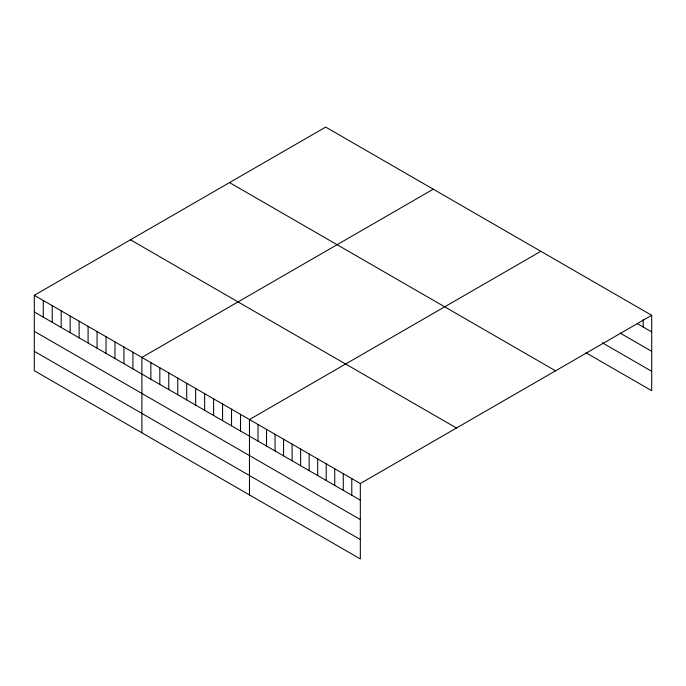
<?xml version="1.0" encoding="UTF-8"?>
<svg xmlns="http://www.w3.org/2000/svg" width="686" height="686" viewBox="0 0 686 686"><rect width="100%" height="100%" fill="white"/><g stroke="black" fill="none" stroke-linecap="round" stroke-linejoin="round"><path stroke-width="1.03" d="M34.3 295.306L360.322 483.527L360.322 558.918L34.3 370.697L34.3 295.306L325.679 127.081L651.7 315.303L651.7 390.694L586.041 352.793M433.269 189.19L141.891 357.415L141.891 432.815M540.851 251.308L249.472 419.532L249.472 494.923M360.322 483.527L651.7 315.303M637.208 323.569L651.7 331.938M620.153 333.113L651.7 351.326M602.248 342.751L651.7 371.306M229.527 182.596L555.549 370.817M130.451 239.791L456.473 428.013M34.3 311.941L360.322 500.163M34.3 331.329L360.322 519.551M34.3 351.309L360.322 539.53M643.176 319.736L643.176 327.016M351.789 478.605L351.789 495.241M343.266 473.683L343.266 490.318M334.742 468.761L334.742 485.396M326.21 463.839L326.21 480.474M317.687 458.917L317.687 475.552M309.163 453.995L309.163 470.63M300.631 449.073L300.631 465.708M292.107 444.151L292.107 460.778M283.584 439.229L283.584 455.856M275.052 434.298L275.052 450.934M266.528 429.376L266.528 446.011M257.996 424.454L257.996 441.089M240.512 414.361L240.512 430.988M231.542 409.182L231.542 425.817M222.573 404.003L222.573 420.638M213.612 398.832L213.612 415.459M204.642 393.653L204.642 410.288M195.681 388.473L195.681 405.109M186.712 383.303L186.712 399.929M177.751 378.123L177.751 394.759M168.782 372.944L168.782 389.579M159.821 367.773L159.821 384.409M150.851 362.594L150.851 379.229M132.921 352.244L132.921 368.879M123.952 347.065L123.952 363.7M114.991 341.894L114.991 358.521M106.021 336.715L106.021 353.35M97.06 331.535L97.06 348.171M88.091 326.365L88.091 342.991M79.13 321.185L79.13 337.821M70.161 316.006L70.161 332.641M61.2 310.835L61.2 327.471M52.23 305.656L52.23 322.291M43.269 300.477L43.269 317.112"/></g></svg>
